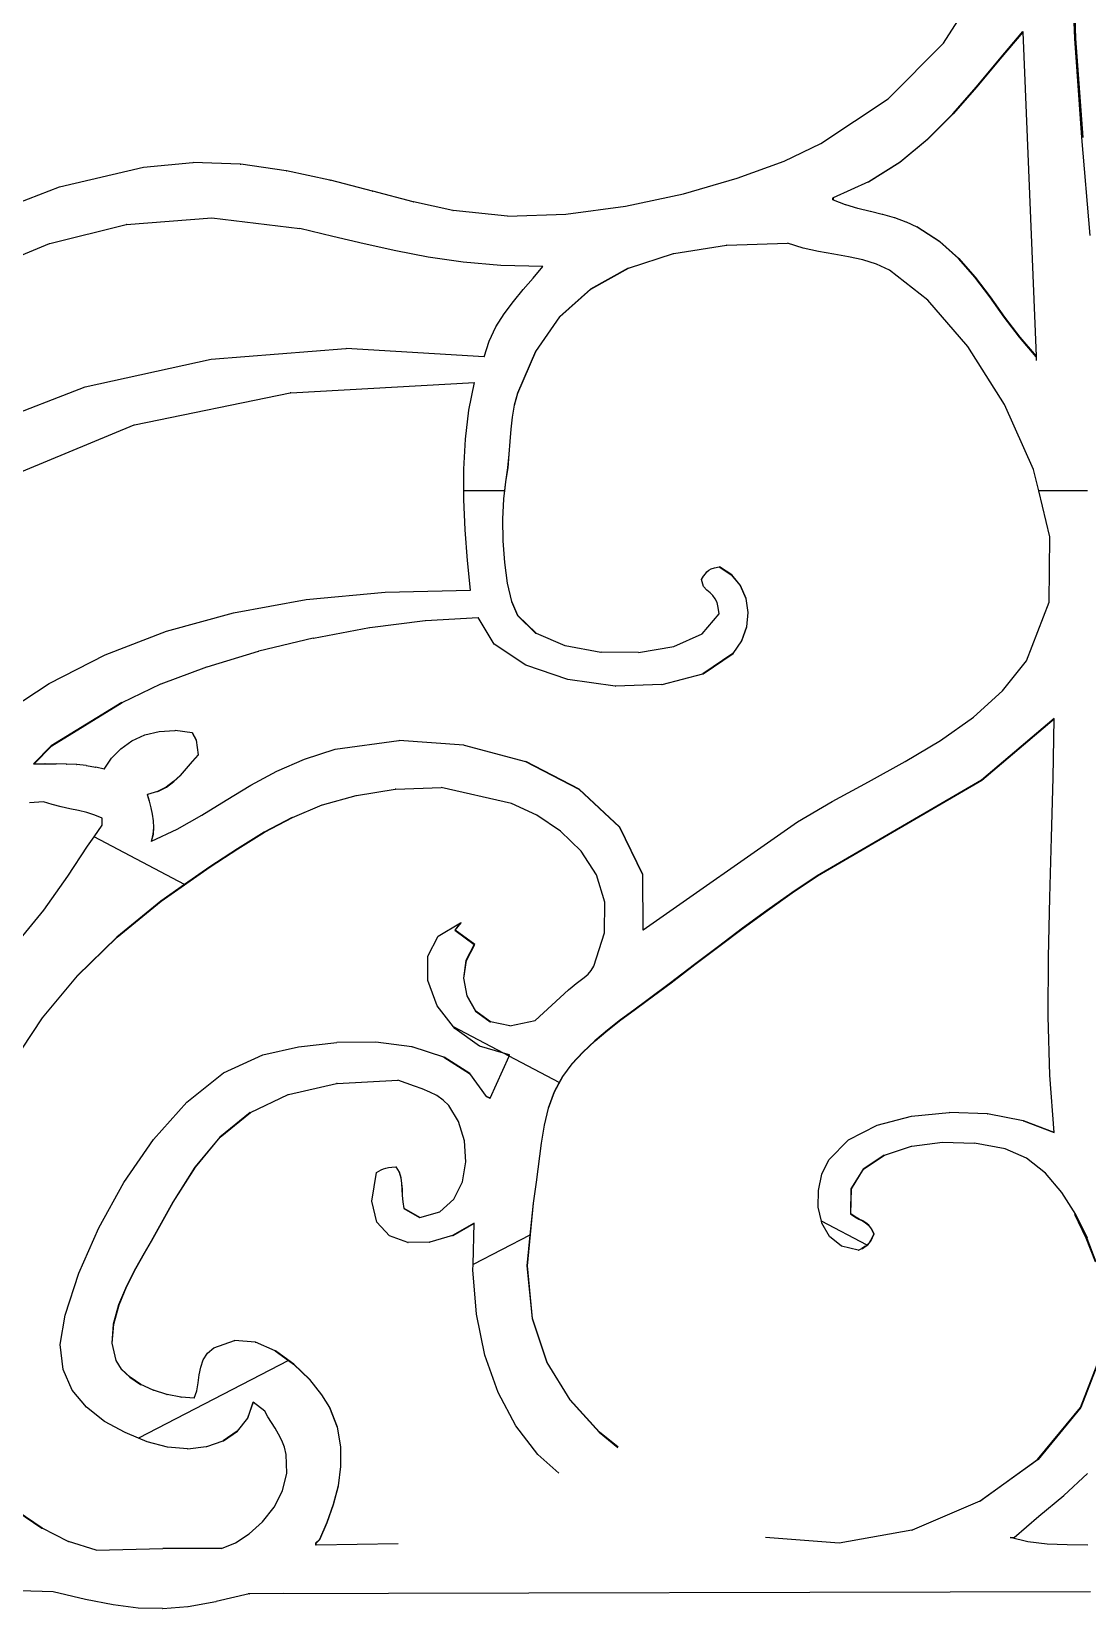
# Model space of a CAD drawing. Header units: inches. Extents: x 3672 to 10975, y -27382 to -746.
# Drawn here: x 6229.31 to 6237.86, y -26881.91 to -26869.14 of the extents above; entities that cross this region are included whole.
import ezdxf

# ---------------------------------------------------------------- set-up
doc = ezdxf.new("R2010")
doc.units = ezdxf.units.IN
doc.header["$LTSCALE"] = 17
doc.header["$MEASUREMENT"] = 0
doc.layers.add('25 BOT BAR', color=12, linetype='Continuous', lineweight=25)

# ---------------------------------------------------------------- blocks, each defined once
blk = doc.blocks.new('A$C261f3448')
for p, q in [((31.319, 17.401), (31.29, 18.202)), ((31.296, 18.202), (31.325, 17.401)), ((31.328, 17.401), (31.3, 18.202)), ((30.256, 17.362), (30.585, 17.878)), ((30.709, 17.232), (30.897, 17.456)), ((30.897, 17.453), (30.712, 17.232)), ((30.897, 17.456), (30.898, 17.454)), ((30.898, 17.454), (30.897, 17.453)), ((30.897, 17.453), (31.007, 14.827)), ((30.898, 17.454), (30.898, 17.454)), ((31.377, 16.599), (31.319, 17.401)), ((31.325, 17.401), (31.328, 17.401)), ((31.325, 17.401), (31.383, 16.599)), ((31.386, 16.599), (31.328, 17.401)), ((29.807, 16.913), (30.256, 17.362)), ((30.523, 17.008), (30.709, 17.232)), ((30.712, 17.232), (30.526, 17.008)), ((30.709, 17.232), (30.712, 17.232)), ((30.331, 16.79), (30.523, 17.008)), ((30.526, 17.008), (30.335, 16.79)), ((30.523, 17.008), (30.526, 17.008)), ((29.264, 16.549), (29.807, 16.913)), ((30.127, 16.585), (30.331, 16.79)), ((30.335, 16.79), (30.13, 16.585)), ((30.331, 16.79), (30.335, 16.79)), ((31.444, 15.804), (31.377, 16.599)), ((28.965, 16.408), (29.264, 16.549)), ((29.902, 16.399), (30.127, 16.585)), ((30.13, 16.585), (29.905, 16.399)), ((30.127, 16.585), (30.13, 16.585)), ((23.098, 16.198), (23.778, 16.358)), ((23.778, 16.358), (24.179, 16.397)), ((24.179, 16.397), (24.182, 16.397)), ((24.563, 16.383), (24.182, 16.397)), ((24.563, 16.383), (24.567, 16.383)), ((24.933, 16.33), (24.567, 16.383)), ((28.586, 16.269), (28.965, 16.408)), ((29.648, 16.239), (29.902, 16.399)), ((29.905, 16.399), (29.651, 16.239)), ((29.902, 16.399), (29.905, 16.399)), ((24.933, 16.33), (24.936, 16.33)), ((25.289, 16.253), (24.936, 16.33)), ((25.289, 16.253), (25.292, 16.253)), ((25.632, 16.165), (25.292, 16.253)), ((28.151, 16.144), (28.586, 16.269)), ((29.648, 16.239), (29.362, 16.11)), ((29.648, 16.239), (29.651, 16.239)), ((22.492, 15.966), (23.098, 16.198)), ((25.632, 16.165), (25.635, 16.165)), ((25.963, 16.078), (25.635, 16.165)), ((27.681, 16.043), (28.151, 16.144)), ((29.359, 16.095), (29.359, 16.11)), ((29.359, 16.11), (29.362, 16.11)), ((29.359, 16.095), (29.362, 16.095)), ((29.362, 16.11), (29.362, 16.095)), ((29.362, 16.095), (29.459, 16.057)), ((25.963, 16.078), (25.966, 16.078)), ((26.283, 16.007), (25.966, 16.078)), ((26.283, 16.007), (26.286, 16.007)), ((26.725, 15.963), (26.286, 16.007)), ((26.725, 15.963), (27.198, 15.979)), ((27.198, 15.979), (27.681, 16.043)), ((29.459, 16.057), (29.462, 16.057)), ((29.462, 16.057), (29.56, 16.027)), ((29.56, 16.027), (29.563, 16.027)), ((29.563, 16.027), (29.661, 16.002)), ((29.661, 16.002), (29.664, 16.002)), ((29.664, 16.002), (29.76, 15.977)), ((29.76, 15.977), (29.763, 15.977)), ((29.763, 15.977), (29.857, 15.95)), ((23.021, 15.74), (23.639, 15.894)), ((23.642, 15.894), (23.639, 15.894)), ((23.642, 15.894), (24.333, 15.949)), ((24.333, 15.949), (25.046, 15.861)), ((25.311, 15.798), (25.046, 15.861)), ((29.857, 15.95), (29.86, 15.95)), ((29.86, 15.95), (29.951, 15.917)), ((29.951, 15.917), (29.954, 15.917)), ((29.954, 15.917), (30.041, 15.875)), ((30.223, 15.756), (30.041, 15.875)), ((30.041, 15.875), (30.044, 15.875)), ((30.044, 15.875), (30.226, 15.756)), ((22.463, 15.509), (23.018, 15.74)), ((23.018, 15.74), (23.021, 15.74)), ((25.567, 15.737), (25.311, 15.798)), ((25.822, 15.68), (25.567, 15.737)), ((28.072, 15.659), (28.498, 15.726)), ((28.501, 15.726), (28.498, 15.726)), ((28.501, 15.726), (28.994, 15.744)), ((29.121, 15.704), (28.994, 15.744)), ((30.377, 15.619), (30.223, 15.756)), ((30.223, 15.756), (30.226, 15.756)), ((30.226, 15.756), (30.38, 15.619)), ((26.085, 15.63), (25.822, 15.68)), ((26.366, 15.59), (26.085, 15.63)), ((26.672, 15.563), (26.366, 15.59)), ((27.706, 15.541), (28.069, 15.659)), ((28.069, 15.659), (28.072, 15.659)), ((29.245, 15.676), (29.121, 15.704)), ((29.368, 15.654), (29.245, 15.676)), ((29.487, 15.633), (29.368, 15.654)), ((29.603, 15.607), (29.487, 15.633)), ((29.713, 15.573), (29.603, 15.607)), ((30.51, 15.469), (30.377, 15.619)), ((30.377, 15.619), (30.38, 15.619)), ((30.38, 15.619), (30.513, 15.469)), ((27.012, 15.553), (26.672, 15.563)), ((26.854, 15.367), (26.934, 15.46)), ((26.934, 15.46), (27.012, 15.553)), ((27.703, 15.541), (27.397, 15.371)), ((27.4, 15.371), (27.706, 15.541)), ((27.703, 15.541), (27.706, 15.541)), ((29.819, 15.524), (29.713, 15.573)), ((30.129, 15.282), (29.819, 15.524)), ((30.631, 15.309), (30.51, 15.469)), ((30.51, 15.469), (30.513, 15.469)), ((30.513, 15.469), (30.634, 15.309)), ((26.774, 15.272), (26.854, 15.367)), ((27.397, 15.371), (27.148, 15.147)), ((27.151, 15.147), (27.4, 15.371)), ((27.397, 15.371), (27.4, 15.371)), ((26.699, 15.172), (26.774, 15.272)), ((30.452, 14.907), (30.129, 15.282)), ((30.748, 15.145), (30.631, 15.309)), ((30.631, 15.309), (30.634, 15.309)), ((30.634, 15.309), (30.751, 15.145)), ((26.632, 15.065), (26.699, 15.172)), ((27.148, 15.147), (26.952, 14.866)), ((26.955, 14.866), (27.151, 15.147)), ((27.148, 15.147), (27.151, 15.147)), ((30.871, 14.981), (30.748, 15.145)), ((30.748, 15.145), (30.751, 15.145)), ((30.751, 15.145), (30.874, 14.981)), ((26.537, 14.822), (26.577, 14.949)), ((26.577, 14.949), (26.632, 15.065)), ((31.007, 14.823), (30.871, 14.981)), ((30.871, 14.981), (30.874, 14.981)), ((30.874, 14.981), (31.007, 14.827)), ((24.328, 14.805), (25.417, 14.889)), ((25.417, 14.889), (25.42, 14.889)), ((25.42, 14.889), (25.419, 14.889)), ((26.537, 14.822), (25.42, 14.889)), ((26.952, 14.866), (26.806, 14.529)), ((26.809, 14.529), (26.955, 14.866)), ((26.952, 14.866), (26.955, 14.866)), ((30.75, 14.438), (30.452, 14.907)), ((31.007, 14.827), (31.007, 14.823)), ((31.008, 14.821), (31.007, 14.823)), ((31.008, 14.792), (31.008, 14.821)), ((23.308, 14.581), (24.328, 14.805)), ((22.393, 14.227), (23.308, 14.581)), ((24.971, 14.532), (26.458, 14.616)), ((26.412, 14.391), (26.458, 14.616)), ((23.707, 14.271), (24.968, 14.532)), ((24.971, 14.532), (24.968, 14.532)), ((26.78, 14.432), (26.763, 14.335)), ((26.766, 14.335), (26.783, 14.432)), ((26.806, 14.529), (26.78, 14.432)), ((26.78, 14.432), (26.783, 14.432)), ((26.783, 14.432), (26.809, 14.529)), ((26.806, 14.529), (26.809, 14.529)), ((30.984, 13.911), (30.75, 14.438)), ((26.385, 14.156), (26.412, 14.391)), ((26.763, 14.335), (26.752, 14.237)), ((26.755, 14.237), (26.766, 14.335)), ((26.763, 14.335), (26.766, 14.335)), ((22.652, 13.836), (23.704, 14.271)), ((23.704, 14.271), (23.707, 14.271)), ((26.752, 14.237), (26.745, 14.137)), ((26.748, 14.137), (26.755, 14.237)), ((26.752, 14.237), (26.755, 14.237)), ((26.372, 13.914), (26.385, 14.156)), ((26.745, 14.137), (26.738, 14.034)), ((26.741, 14.034), (26.748, 14.137)), ((26.745, 14.137), (26.748, 14.137)), ((26.727, 13.925), (26.711, 13.811)), ((26.714, 13.811), (26.731, 13.925)), ((26.738, 14.034), (26.727, 13.925)), ((26.727, 13.925), (26.731, 13.925)), ((26.731, 13.925), (26.741, 14.034)), ((26.738, 14.034), (26.741, 14.034)), ((26.373, 13.737), (26.372, 13.914)), ((26.697, 13.672), (26.714, 13.811)), ((26.711, 13.811), (26.702, 13.737)), ((26.711, 13.811), (26.714, 13.811)), ((31.027, 13.737), (30.984, 13.911)), ((26.702, 13.737), (26.373, 13.737)), ((26.373, 13.668), (26.373, 13.737)), ((26.384, 13.421), (26.373, 13.668)), ((26.694, 13.672), (26.686, 13.509)), ((26.689, 13.509), (26.697, 13.672)), ((26.702, 13.737), (26.694, 13.672)), ((26.694, 13.672), (26.697, 13.672)), ((31.118, 13.365), (31.027, 13.737)), ((31.421, 13.737), (31.027, 13.737)), ((26.402, 13.175), (26.384, 13.421)), ((26.686, 13.509), (26.689, 13.509)), ((26.686, 13.509), (26.688, 13.334)), ((26.691, 13.334), (26.689, 13.509)), ((26.688, 13.334), (26.691, 13.334)), ((26.688, 13.334), (26.701, 13.157)), ((26.704, 13.157), (26.691, 13.334)), ((31.112, 12.836), (31.118, 13.365)), ((26.426, 12.933), (26.402, 13.175)), ((26.701, 13.157), (26.704, 13.157)), ((26.701, 13.157), (26.724, 12.99)), ((26.727, 12.99), (26.704, 13.157)), ((28.297, 13.021), (28.314, 13.046)), ((28.314, 13.046), (28.328, 13.066)), ((28.328, 13.066), (28.34, 13.083)), ((28.34, 13.083), (28.355, 13.096)), ((28.355, 13.096), (28.374, 13.106)), ((28.374, 13.106), (28.401, 13.115)), ((28.401, 13.115), (28.439, 13.123)), ((28.439, 13.123), (28.442, 13.123)), ((28.439, 13.123), (28.538, 13.058)), ((28.541, 13.058), (28.442, 13.123)), ((28.538, 13.058), (28.61, 12.97)), ((28.538, 13.058), (28.541, 13.058)), ((28.613, 12.97), (28.541, 13.058)), ((25.097, 12.857), (25.736, 12.918)), ((25.736, 12.918), (26.426, 12.933)), ((26.724, 12.99), (26.727, 12.99)), ((26.724, 12.99), (26.759, 12.843)), ((26.762, 12.843), (26.727, 12.99)), ((28.313, 12.962), (28.297, 13.021)), ((28.341, 12.934), (28.313, 12.962)), ((28.366, 12.911), (28.341, 12.934)), ((28.389, 12.889), (28.366, 12.911)), ((28.61, 12.97), (28.655, 12.866)), ((28.61, 12.97), (28.613, 12.97)), ((28.658, 12.866), (28.613, 12.97)), ((24.508, 12.751), (25.097, 12.857)), ((26.759, 12.843), (26.762, 12.843)), ((26.759, 12.843), (26.806, 12.728)), ((26.809, 12.728), (26.762, 12.843)), ((28.408, 12.864), (28.389, 12.889)), ((28.423, 12.834), (28.408, 12.864)), ((28.433, 12.794), (28.423, 12.834)), ((28.439, 12.743), (28.433, 12.794)), ((28.655, 12.866), (28.658, 12.866)), ((28.655, 12.866), (28.672, 12.752)), ((28.675, 12.752), (28.658, 12.866)), ((30.929, 12.362), (31.112, 12.836)), ((23.965, 12.602), (24.508, 12.751)), ((25.611, 12.63), (26.059, 12.687)), ((26.059, 12.687), (26.062, 12.687)), ((26.062, 12.687), (26.489, 12.713)), ((26.618, 12.495), (26.489, 12.713)), ((26.806, 12.728), (26.954, 12.584)), ((26.806, 12.728), (26.809, 12.728)), ((26.957, 12.584), (26.809, 12.728)), ((28.302, 12.581), (28.439, 12.743)), ((28.672, 12.752), (28.66, 12.636)), ((28.663, 12.636), (28.675, 12.752)), ((28.672, 12.752), (28.675, 12.752)), ((23.469, 12.411), (23.965, 12.602)), ((25.153, 12.546), (24.713, 12.439)), ((25.153, 12.546), (25.156, 12.546)), ((25.156, 12.546), (25.608, 12.63)), ((25.608, 12.63), (25.611, 12.63)), ((26.954, 12.584), (26.957, 12.584)), ((26.957, 12.584), (27.191, 12.485)), ((28.072, 12.478), (28.302, 12.581)), ((28.62, 12.523), (28.55, 12.421)), ((28.553, 12.421), (28.623, 12.523)), ((28.66, 12.636), (28.62, 12.523)), ((28.62, 12.523), (28.623, 12.523)), ((28.623, 12.523), (28.663, 12.636)), ((28.66, 12.636), (28.663, 12.636)), ((23.016, 12.179), (23.469, 12.411)), ((24.296, 12.313), (24.71, 12.439)), ((24.71, 12.439), (24.713, 12.439)), ((26.875, 12.325), (26.618, 12.495)), ((27.191, 12.485), (27.194, 12.485)), ((27.194, 12.485), (27.481, 12.432)), ((27.481, 12.432), (27.484, 12.432)), ((27.787, 12.429), (27.484, 12.432)), ((27.787, 12.429), (28.072, 12.478)), ((28.55, 12.421), (28.307, 12.256)), ((28.31, 12.256), (28.553, 12.421)), ((28.55, 12.421), (28.553, 12.421)), ((23.922, 12.174), (24.293, 12.313)), ((24.293, 12.313), (24.296, 12.313)), ((27.215, 12.21), (26.875, 12.325)), ((30.734, 12.119), (30.929, 12.362)), ((22.604, 11.908), (23.016, 12.179)), ((23.606, 12.025), (23.919, 12.174)), ((23.919, 12.174), (23.922, 12.174)), ((27.597, 12.156), (27.215, 12.21)), ((27.597, 12.156), (27.6, 12.156)), ((27.975, 12.17), (27.6, 12.156)), ((27.975, 12.17), (27.978, 12.17)), ((27.978, 12.17), (28.307, 12.256)), ((28.307, 12.256), (28.31, 12.256)), ((23.603, 12.025), (23.033, 11.674)), ((23.036, 11.674), (23.606, 12.025)), ((23.603, 12.025), (23.606, 12.025)), ((30.498, 11.906), (30.734, 12.119)), ((30.231, 11.717), (30.498, 11.906)), ((31.151, 11.894), (30.564, 11.396)), ((30.567, 11.396), (31.151, 11.891)), ((31.145, 11.414), (31.151, 11.891)), ((31.151, 11.891), (31.151, 11.894)), ((23.685, 11.713), (23.789, 11.761)), ((23.789, 11.761), (23.905, 11.79)), ((23.905, 11.79), (24.034, 11.796)), ((24.034, 11.796), (24.037, 11.796)), ((24.174, 11.777), (24.037, 11.796)), ((24.174, 11.777), (24.177, 11.777)), ((24.174, 11.777), (24.206, 11.718)), ((24.209, 11.718), (24.177, 11.777)), ((23.033, 11.674), (22.89, 11.528)), ((22.893, 11.528), (23.036, 11.674)), ((23.033, 11.674), (23.036, 11.674)), ((23.52, 11.572), (23.595, 11.649)), ((23.595, 11.649), (23.685, 11.713)), ((24.206, 11.718), (24.209, 11.718)), ((24.206, 11.718), (24.222, 11.601)), ((24.225, 11.601), (24.209, 11.718)), ((25.084, 11.566), (25.332, 11.645)), ((25.332, 11.645), (25.846, 11.715)), ((25.846, 11.715), (25.849, 11.715)), ((26.372, 11.679), (25.849, 11.715)), ((26.372, 11.679), (26.375, 11.679)), ((26.375, 11.679), (26.871, 11.546)), ((29.945, 11.545), (30.231, 11.717)), ((22.89, 11.528), (22.893, 11.528)), ((22.893, 11.528), (22.98, 11.528)), ((22.98, 11.528), (22.983, 11.528)), ((22.983, 11.528), (22.981, 11.528)), ((22.983, 11.528), (23.068, 11.528)), ((23.068, 11.528), (23.071, 11.528)), ((23.154, 11.525), (23.071, 11.528)), ((23.154, 11.525), (23.157, 11.525)), ((23.237, 11.521), (23.157, 11.525)), ((23.237, 11.521), (23.24, 11.521)), ((23.316, 11.513), (23.24, 11.521)), ((23.316, 11.513), (23.319, 11.513)), ((23.319, 11.513), (23.391, 11.501)), ((23.391, 11.501), (23.394, 11.501)), ((23.461, 11.484), (23.394, 11.501)), ((23.461, 11.484), (23.52, 11.572)), ((24.173, 11.545), (24.125, 11.489)), ((24.128, 11.489), (24.176, 11.545)), ((24.222, 11.601), (24.173, 11.545)), ((24.173, 11.545), (24.176, 11.545)), ((24.176, 11.545), (24.225, 11.601)), ((24.222, 11.601), (24.225, 11.601)), ((24.859, 11.467), (25.084, 11.566)), ((26.871, 11.546), (27.304, 11.321)), ((26.871, 11.546), (26.874, 11.546)), ((27.307, 11.321), (26.874, 11.546)), ((29.649, 11.382), (29.945, 11.545)), ((24.022, 11.383), (23.962, 11.339)), ((23.965, 11.339), (24.025, 11.383)), ((24.076, 11.434), (24.022, 11.383)), ((24.022, 11.383), (24.025, 11.383)), ((24.025, 11.383), (24.079, 11.434)), ((24.125, 11.489), (24.076, 11.434)), ((24.076, 11.434), (24.079, 11.434)), ((24.079, 11.434), (24.128, 11.489)), ((24.125, 11.489), (24.128, 11.489)), ((24.649, 11.354), (24.859, 11.467)), ((30.564, 11.396), (29.232, 10.62)), ((29.235, 10.62), (30.567, 11.396)), ((29.355, 11.222), (29.649, 11.382)), ((30.567, 11.396), (30.564, 11.396)), ((31.131, 10.93), (31.145, 11.414)), ((23.81, 11.279), (23.813, 11.279)), ((23.81, 11.279), (23.824, 11.224)), ((23.892, 11.304), (23.813, 11.279)), ((23.827, 11.224), (23.813, 11.279)), ((23.962, 11.339), (23.892, 11.304)), ((23.892, 11.304), (23.895, 11.304)), ((23.895, 11.304), (23.965, 11.339)), ((23.962, 11.339), (23.965, 11.339)), ((24.449, 11.234), (24.649, 11.354)), ((25.229, 11.195), (25.501, 11.272)), ((25.501, 11.272), (25.504, 11.272)), ((25.504, 11.272), (25.817, 11.321)), ((25.821, 11.321), (25.817, 11.321)), ((25.821, 11.321), (26.188, 11.337)), ((26.759, 11.206), (26.188, 11.337)), ((27.304, 11.321), (27.307, 11.321)), ((27.304, 11.321), (27.633, 11.014)), ((27.636, 11.014), (27.307, 11.321)), ((22.97, 11.22), (22.857, 11.212)), ((23.04, 11.197), (22.97, 11.22)), ((23.112, 11.179), (23.04, 11.197)), ((23.184, 11.164), (23.112, 11.179)), ((23.254, 11.149), (23.184, 11.164)), ((23.321, 11.133), (23.254, 11.149)), ((23.385, 11.113), (23.321, 11.133)), ((23.445, 11.088), (23.385, 11.113)), ((23.824, 11.224), (23.827, 11.224)), ((23.824, 11.224), (23.838, 11.171)), ((23.841, 11.171), (23.827, 11.224)), ((23.838, 11.171), (23.841, 11.171)), ((23.838, 11.171), (23.85, 11.119)), ((23.853, 11.119), (23.841, 11.171)), ((23.85, 11.119), (23.858, 11.066)), ((23.85, 11.119), (23.853, 11.119)), ((23.861, 11.066), (23.853, 11.119)), ((24.051, 10.999), (24.252, 11.113)), ((24.252, 11.113), (24.449, 11.234)), ((24.985, 11.094), (25.226, 11.195)), ((25.226, 11.195), (25.229, 11.195)), ((26.964, 11.112), (26.759, 11.206)), ((27.156, 10.983), (26.964, 11.112)), ((29.074, 11.059), (29.355, 11.222)), ((23.379, 10.936), (23.445, 11.03)), ((23.445, 11.03), (23.445, 11.088)), ((23.845, 10.9), (24.051, 10.999)), ((23.861, 11.012), (23.856, 10.957)), ((23.858, 11.066), (23.861, 11.012)), ((23.858, 11.066), (23.861, 11.066)), ((23.859, 10.957), (23.864, 11.012)), ((23.864, 11.012), (23.861, 11.066)), ((23.861, 11.012), (23.864, 11.012)), ((24.982, 11.094), (24.756, 10.974)), ((24.759, 10.974), (24.985, 11.094)), ((24.982, 11.094), (24.985, 11.094)), ((27.322, 10.821), (27.156, 10.983)), ((27.633, 11.014), (27.818, 10.631)), ((27.633, 11.014), (27.636, 11.014)), ((27.821, 10.631), (27.636, 11.014)), ((27.824, 10.183), (29.074, 11.059)), ((23.166, 10.618), (23.326, 10.861)), ((23.326, 10.861), (23.379, 10.936)), ((24.111, 10.549), (23.379, 10.936)), ((23.856, 10.957), (23.841, 10.898)), ((23.841, 10.898), (23.845, 10.9)), ((23.845, 10.9), (23.859, 10.957)), ((23.856, 10.957), (23.859, 10.957)), ((24.756, 10.974), (24.539, 10.839)), ((24.542, 10.839), (24.759, 10.974)), ((24.756, 10.974), (24.759, 10.974)), ((31.116, 10.445), (31.131, 10.93)), ((24.539, 10.839), (24.317, 10.693)), ((24.32, 10.693), (24.542, 10.839)), ((24.539, 10.839), (24.542, 10.839)), ((27.446, 10.629), (27.322, 10.821)), ((22.972, 10.342), (23.166, 10.618)), ((23.923, 10.416), (24.32, 10.693)), ((24.317, 10.693), (24.111, 10.549)), ((24.317, 10.693), (24.32, 10.693)), ((27.514, 10.408), (27.446, 10.629)), ((27.818, 10.631), (27.821, 10.181)), ((27.818, 10.631), (27.821, 10.631)), ((27.824, 10.183), (27.821, 10.631)), ((29.232, 10.62), (29.028, 10.483)), ((29.031, 10.483), (29.235, 10.62)), ((29.232, 10.62), (29.235, 10.62)), ((24.111, 10.549), (23.92, 10.416)), ((29.028, 10.483), (28.827, 10.341)), ((28.83, 10.341), (29.031, 10.483)), ((29.028, 10.483), (29.031, 10.483)), ((23.92, 10.416), (23.563, 10.125)), ((23.566, 10.125), (23.923, 10.416)), ((23.92, 10.416), (23.923, 10.416)), ((27.512, 10.16), (27.514, 10.408)), ((31.105, 9.961), (31.116, 10.445)), ((22.753, 10.075), (22.972, 10.342)), ((26.165, 10.133), (26.346, 10.239)), ((26.344, 10.236), (26.299, 10.181)), ((26.302, 10.181), (26.35, 10.239)), ((26.35, 10.239), (26.344, 10.236)), ((26.346, 10.239), (26.344, 10.236)), ((26.346, 10.239), (26.35, 10.239)), ((28.827, 10.341), (28.63, 10.196)), ((28.633, 10.196), (28.83, 10.341)), ((28.827, 10.341), (28.83, 10.341)), ((23.563, 10.125), (23.242, 9.812)), ((23.245, 9.812), (23.566, 10.125)), ((23.563, 10.125), (23.566, 10.125)), ((26.08, 9.969), (26.165, 10.133)), ((26.299, 10.181), (26.302, 10.181)), ((26.299, 10.181), (26.457, 10.064)), ((26.461, 10.064), (26.302, 10.181)), ((27.425, 9.888), (27.512, 10.16)), ((27.821, 10.181), (27.824, 10.183)), ((28.63, 10.196), (28.435, 10.049)), ((28.438, 10.049), (28.633, 10.196)), ((28.63, 10.196), (28.633, 10.196)), ((26.081, 9.772), (26.08, 9.969)), ((26.457, 10.064), (26.39, 9.936)), ((26.393, 9.936), (26.461, 10.064)), ((26.457, 10.064), (26.461, 10.064)), ((28.435, 10.049), (28.241, 9.902)), ((28.244, 9.902), (28.438, 10.049)), ((28.435, 10.049), (28.438, 10.049)), ((31.103, 9.481), (31.105, 9.961)), ((26.39, 9.936), (26.369, 9.792)), ((26.372, 9.792), (26.393, 9.936)), ((26.39, 9.936), (26.393, 9.936)), ((27.378, 9.823), (27.404, 9.854)), ((27.404, 9.854), (27.425, 9.888)), ((28.241, 9.902), (28.047, 9.755)), ((28.05, 9.755), (28.244, 9.902)), ((28.241, 9.902), (28.244, 9.902)), ((23.242, 9.812), (22.958, 9.47)), ((22.961, 9.47), (23.245, 9.812)), ((23.242, 9.812), (23.245, 9.812)), ((26.158, 9.568), (26.081, 9.772)), ((26.369, 9.792), (26.372, 9.792)), ((26.369, 9.792), (26.396, 9.649)), ((26.399, 9.649), (26.372, 9.792)), ((27.219, 9.698), (27.249, 9.723)), ((27.249, 9.723), (27.282, 9.748)), ((27.282, 9.748), (27.315, 9.772)), ((27.315, 9.772), (27.348, 9.796)), ((27.348, 9.796), (27.378, 9.823)), ((28.047, 9.755), (27.853, 9.61)), ((27.856, 9.61), (28.05, 9.755)), ((28.047, 9.755), (28.05, 9.755)), ((26.396, 9.649), (26.468, 9.525)), ((26.396, 9.649), (26.399, 9.649)), ((26.471, 9.525), (26.399, 9.649)), ((26.949, 9.449), (27.219, 9.698)), ((27.853, 9.61), (27.748, 9.533)), ((27.751, 9.533), (27.856, 9.61)), ((27.853, 9.61), (27.856, 9.61)), ((22.958, 9.47), (22.707, 9.091)), ((22.71, 9.091), (22.961, 9.47)), ((22.958, 9.47), (22.961, 9.47)), ((26.289, 9.399), (26.158, 9.568)), ((26.468, 9.525), (26.471, 9.525)), ((26.468, 9.525), (26.585, 9.439)), ((26.588, 9.439), (26.471, 9.525)), ((26.745, 9.407), (26.949, 9.449)), ((27.641, 9.454), (27.535, 9.371)), ((27.538, 9.371), (27.644, 9.454)), ((27.748, 9.533), (27.641, 9.454)), ((27.641, 9.454), (27.644, 9.454)), ((27.644, 9.454), (27.751, 9.533)), ((27.748, 9.533), (27.751, 9.533)), ((31.117, 9.007), (31.103, 9.481)), ((26.301, 9.383), (26.289, 9.399)), ((26.693, 9.185), (26.289, 9.399)), ((26.5, 9.242), (26.301, 9.383)), ((26.585, 9.439), (26.588, 9.439)), ((26.745, 9.407), (26.588, 9.439)), ((27.535, 9.371), (27.432, 9.284)), ((27.435, 9.284), (27.538, 9.371)), ((27.535, 9.371), (27.538, 9.371)), ((24.745, 9.171), (25.034, 9.236)), ((25.034, 9.236), (25.344, 9.271)), ((25.659, 9.273), (25.344, 9.271)), ((25.951, 9.235), (25.659, 9.273)), ((25.951, 9.235), (25.954, 9.235)), ((26.211, 9.152), (25.954, 9.235)), ((26.693, 9.185), (26.5, 9.242)), ((27.432, 9.284), (27.335, 9.193)), ((27.338, 9.193), (27.435, 9.284)), ((27.432, 9.284), (27.435, 9.284)), ((24.428, 9.025), (24.745, 9.171)), ((26.211, 9.152), (26.214, 9.152)), ((26.211, 9.152), (26.418, 9.02)), ((26.421, 9.02), (26.214, 9.152)), ((26.585, 8.821), (26.739, 9.161)), ((26.743, 9.171), (26.693, 9.185)), ((26.739, 9.161), (26.693, 9.185)), ((26.739, 9.161), (26.743, 9.171)), ((27.144, 8.947), (26.739, 9.161)), ((27.247, 9.097), (27.171, 8.995)), ((27.174, 8.995), (27.25, 9.097)), ((27.335, 9.193), (27.247, 9.097)), ((27.247, 9.097), (27.25, 9.097)), ((27.25, 9.097), (27.338, 9.193)), ((27.335, 9.193), (27.338, 9.193)), ((24.131, 8.788), (24.428, 9.025)), ((24.954, 8.851), (25.343, 8.94)), ((25.346, 8.94), (25.343, 8.94)), ((25.346, 8.94), (25.839, 8.966)), ((25.906, 8.941), (25.839, 8.966)), ((25.972, 8.918), (25.906, 8.941)), ((26.418, 9.02), (26.421, 9.02)), ((26.418, 9.02), (26.553, 8.834)), ((26.556, 8.834), (26.421, 9.02)), ((27.144, 8.947), (27.103, 8.872)), ((27.106, 8.872), (27.174, 8.995)), ((27.171, 8.995), (27.144, 8.947)), ((27.171, 8.995), (27.174, 8.995)), ((31.151, 8.543), (31.117, 9.007)), ((24.646, 8.703), (24.951, 8.851)), ((24.951, 8.851), (24.954, 8.851)), ((26.036, 8.895), (25.972, 8.918)), ((26.098, 8.87), (26.036, 8.895)), ((26.154, 8.841), (26.098, 8.87)), ((26.206, 8.805), (26.154, 8.841)), ((26.553, 8.834), (26.556, 8.834)), ((26.585, 8.821), (26.556, 8.834)), ((26.556, 8.834), (26.584, 8.819)), ((26.584, 8.819), (26.585, 8.821)), ((27.103, 8.872), (27.055, 8.74)), ((27.058, 8.74), (27.106, 8.872)), ((27.103, 8.872), (27.106, 8.872)), ((23.86, 8.485), (24.131, 8.788)), ((24.643, 8.703), (24.398, 8.505)), ((24.401, 8.505), (24.646, 8.703)), ((24.643, 8.703), (24.646, 8.703)), ((26.251, 8.761), (26.206, 8.805)), ((26.33, 8.632), (26.251, 8.761)), ((27.055, 8.74), (27.022, 8.601)), ((27.025, 8.601), (27.058, 8.74)), ((27.055, 8.74), (27.058, 8.74)), ((29.997, 8.674), (30.301, 8.704)), ((30.301, 8.704), (30.304, 8.704)), ((30.609, 8.692), (30.304, 8.704)), ((30.609, 8.692), (30.612, 8.692)), ((30.9, 8.637), (30.612, 8.692)), ((26.377, 8.475), (26.33, 8.632)), ((27.022, 8.601), (26.998, 8.455)), ((27.002, 8.455), (27.025, 8.601)), ((27.022, 8.601), (27.025, 8.601)), ((29.488, 8.483), (29.719, 8.601)), ((29.719, 8.601), (29.997, 8.674)), ((30.9, 8.637), (30.903, 8.637)), ((31.151, 8.543), (30.903, 8.637)), ((30.903, 8.637), (31.151, 8.541)), ((23.621, 8.138), (23.86, 8.485)), ((24.398, 8.505), (24.196, 8.261)), ((24.199, 8.261), (24.401, 8.505)), ((24.398, 8.505), (24.401, 8.505)), ((26.389, 8.306), (26.377, 8.475)), ((26.998, 8.455), (26.959, 8.139)), ((26.962, 8.139), (27.002, 8.455)), ((26.998, 8.455), (27.002, 8.455)), ((29.327, 8.322), (29.488, 8.483)), ((29.778, 8.359), (29.996, 8.431)), ((29.996, 8.431), (29.999, 8.431)), ((29.999, 8.431), (30.247, 8.463)), ((30.247, 8.463), (30.506, 8.455)), ((30.754, 8.41), (30.506, 8.455)), ((31.151, 8.541), (31.151, 8.543)), ((26.362, 8.144), (26.389, 8.306)), ((29.272, 8.206), (29.327, 8.322)), ((29.775, 8.359), (29.605, 8.244)), ((29.608, 8.244), (29.778, 8.359)), ((29.775, 8.359), (29.778, 8.359)), ((30.927, 8.334), (30.754, 8.41)), ((31.081, 8.212), (30.927, 8.334)), ((24.196, 8.261), (24.017, 7.978)), ((24.02, 7.978), (24.199, 8.261)), ((24.196, 8.261), (24.199, 8.261)), ((25.627, 7.985), (25.665, 8.219)), ((25.665, 8.219), (25.685, 8.23)), ((25.685, 8.23), (25.703, 8.24)), ((25.703, 8.24), (25.721, 8.247)), ((25.721, 8.247), (25.74, 8.253)), ((25.74, 8.253), (25.762, 8.258)), ((25.762, 8.258), (25.789, 8.261)), ((25.789, 8.261), (25.823, 8.263)), ((25.823, 8.263), (25.826, 8.263)), ((25.823, 8.263), (25.848, 8.22)), ((25.851, 8.22), (25.826, 8.263)), ((25.848, 8.22), (25.851, 8.22)), ((25.848, 8.22), (25.862, 8.176)), ((25.865, 8.176), (25.851, 8.22)), ((25.862, 8.176), (25.869, 8.13)), ((25.862, 8.176), (25.865, 8.176)), ((25.872, 8.13), (25.865, 8.176)), ((29.243, 8.073), (29.272, 8.206)), ((29.605, 8.244), (29.507, 8.086)), ((29.51, 8.086), (29.608, 8.244)), ((29.605, 8.244), (29.608, 8.244)), ((31.215, 8.057), (31.081, 8.212)), ((23.418, 7.77), (23.621, 8.138)), ((25.869, 8.13), (25.872, 8.13)), ((25.869, 8.13), (25.872, 8.083)), ((25.875, 8.083), (25.872, 8.13)), ((25.872, 8.083), (25.875, 8.083)), ((25.872, 8.083), (25.874, 8.033)), ((25.877, 8.033), (25.875, 8.083)), ((26.293, 8.003), (26.362, 8.144)), ((26.959, 8.139), (26.933, 7.97)), ((26.936, 7.97), (26.962, 8.139)), ((26.959, 8.139), (26.962, 8.139)), ((29.242, 7.937), (29.243, 8.073)), ((29.507, 8.086), (29.502, 7.883)), ((29.505, 7.883), (29.51, 8.086)), ((29.507, 8.086), (29.51, 8.086)), ((31.328, 7.878), (31.215, 8.057)), ((24.017, 7.978), (23.841, 7.663)), ((23.844, 7.663), (24.02, 7.978)), ((24.017, 7.978), (24.02, 7.978)), ((25.668, 7.815), (25.627, 7.985)), ((25.874, 8.033), (25.878, 7.981)), ((25.874, 8.033), (25.877, 8.033)), ((25.881, 7.981), (25.877, 8.033)), ((25.878, 7.981), (25.887, 7.926)), ((25.878, 7.981), (25.881, 7.981)), ((25.89, 7.926), (25.881, 7.981)), ((25.887, 7.926), (26.013, 7.853)), ((25.887, 7.926), (25.89, 7.926)), ((26.016, 7.854), (25.89, 7.926)), ((26.178, 7.901), (26.293, 8.003)), ((26.887, 7.463), (26.936, 7.97)), ((26.933, 7.97), (26.908, 7.712)), ((26.933, 7.97), (26.936, 7.97)), ((29.267, 7.825), (29.242, 7.937)), ((25.771, 7.705), (25.668, 7.815)), ((26.013, 7.853), (26.016, 7.854)), ((26.016, 7.854), (26.178, 7.901)), ((26.457, 7.809), (26.28, 7.708)), ((26.283, 7.708), (26.457, 7.808)), ((26.448, 7.473), (26.457, 7.808)), ((26.457, 7.808), (26.457, 7.809)), ((29.271, 7.808), (29.267, 7.825)), ((29.637, 7.63), (29.267, 7.825)), ((29.333, 7.699), (29.271, 7.808)), ((29.502, 7.883), (29.505, 7.883)), ((29.502, 7.883), (29.539, 7.859)), ((29.542, 7.859), (29.505, 7.883)), ((29.539, 7.859), (29.542, 7.859)), ((29.539, 7.859), (29.571, 7.841)), ((29.574, 7.841), (29.542, 7.859)), ((29.571, 7.841), (29.574, 7.841)), ((29.571, 7.841), (29.6, 7.827)), ((29.603, 7.827), (29.574, 7.841)), ((29.6, 7.827), (29.603, 7.827)), ((29.6, 7.827), (29.625, 7.811)), ((29.628, 7.811), (29.603, 7.827)), ((29.625, 7.811), (29.628, 7.811)), ((29.625, 7.811), (29.648, 7.791)), ((29.651, 7.791), (29.628, 7.811)), ((29.648, 7.791), (29.651, 7.791)), ((29.648, 7.791), (29.67, 7.762)), ((29.673, 7.762), (29.651, 7.791)), ((31.319, 7.878), (31.322, 7.878)), ((31.412, 7.687), (31.319, 7.878)), ((31.322, 7.878), (31.416, 7.687)), ((31.422, 7.687), (31.328, 7.878)), ((23.257, 7.403), (23.418, 7.77)), ((23.841, 7.663), (23.785, 7.565)), ((23.788, 7.565), (23.844, 7.663)), ((23.841, 7.663), (23.844, 7.663)), ((25.919, 7.652), (25.771, 7.705)), ((26.28, 7.708), (26.098, 7.654)), ((26.28, 7.708), (26.283, 7.708)), ((26.908, 7.712), (26.448, 7.473)), ((26.908, 7.712), (26.884, 7.463)), ((29.43, 7.622), (29.333, 7.699)), ((29.666, 7.667), (29.653, 7.648)), ((29.656, 7.648), (29.669, 7.667)), ((29.678, 7.691), (29.666, 7.667)), ((29.666, 7.667), (29.669, 7.667)), ((29.669, 7.667), (29.681, 7.691)), ((29.67, 7.762), (29.673, 7.762)), ((29.67, 7.762), (29.692, 7.722)), ((29.695, 7.722), (29.673, 7.762)), ((29.692, 7.722), (29.678, 7.691)), ((29.678, 7.691), (29.681, 7.691)), ((29.681, 7.691), (29.695, 7.722)), ((29.692, 7.722), (29.695, 7.722)), ((31.412, 7.687), (31.416, 7.687)), ((31.486, 7.495), (31.412, 7.687)), ((31.416, 7.687), (31.489, 7.495)), ((23.785, 7.565), (23.715, 7.442)), ((23.718, 7.442), (23.788, 7.565)), ((23.785, 7.565), (23.788, 7.565)), ((25.919, 7.652), (25.922, 7.652)), ((26.095, 7.654), (25.922, 7.652)), ((26.095, 7.654), (26.098, 7.654)), ((29.565, 7.59), (29.43, 7.622)), ((29.565, 7.59), (29.568, 7.59)), ((29.566, 7.59), (29.568, 7.59)), ((29.568, 7.59), (29.596, 7.604)), ((29.62, 7.618), (29.596, 7.604)), ((29.596, 7.604), (29.599, 7.604)), ((29.599, 7.604), (29.623, 7.618)), ((29.637, 7.63), (29.62, 7.618)), ((29.62, 7.618), (29.623, 7.618)), ((29.623, 7.618), (29.642, 7.632)), ((29.639, 7.632), (29.637, 7.63)), ((29.653, 7.648), (29.639, 7.632)), ((29.639, 7.632), (29.642, 7.632)), ((29.642, 7.632), (29.656, 7.648)), ((29.653, 7.648), (29.656, 7.648)), ((23.715, 7.442), (23.642, 7.299)), ((23.645, 7.299), (23.718, 7.442)), ((23.715, 7.442), (23.718, 7.442)), ((26.446, 7.429), (26.448, 7.473)), ((26.476, 7.071), (26.446, 7.429)), ((26.884, 7.463), (26.887, 7.463)), ((26.884, 7.463), (26.925, 7.037)), ((26.928, 7.037), (26.887, 7.463)), ((23.144, 7.063), (23.257, 7.403)), ((23.642, 7.299), (23.578, 7.146)), ((23.581, 7.146), (23.645, 7.299)), ((23.642, 7.299), (23.645, 7.299)), ((23.106, 6.825), (23.144, 7.063)), ((23.578, 7.146), (23.535, 6.989)), ((23.538, 6.989), (23.581, 7.146)), ((23.578, 7.146), (23.581, 7.146)), ((26.544, 6.739), (26.476, 7.071)), ((26.925, 7.037), (26.928, 7.037)), ((26.925, 7.037), (27.045, 6.679)), ((27.048, 6.679), (26.928, 7.037)), ((23.535, 6.989), (23.523, 6.837)), ((23.527, 6.837), (23.538, 6.989)), ((23.535, 6.989), (23.538, 6.989)), ((23.129, 6.623), (23.106, 6.825)), ((23.523, 6.837), (23.527, 6.837)), ((23.523, 6.837), (23.556, 6.697)), ((23.559, 6.697), (23.527, 6.837)), ((24.297, 6.755), (24.349, 6.799)), ((24.349, 6.799), (24.516, 6.859)), ((24.516, 6.859), (24.519, 6.859)), ((24.684, 6.844), (24.519, 6.859)), ((24.684, 6.844), (24.687, 6.844)), ((24.846, 6.773), (24.687, 6.844)), ((24.846, 6.773), (24.849, 6.773)), ((24.846, 6.773), (24.952, 6.697)), ((24.997, 6.666), (24.849, 6.773)), ((31.365, 6.315), (31.552, 6.795)), ((31.555, 6.795), (31.368, 6.315)), ((23.556, 6.697), (23.559, 6.697)), ((23.556, 6.697), (23.599, 6.625)), ((23.602, 6.625), (23.559, 6.697)), ((24.952, 6.697), (23.739, 6.067)), ((24.231, 6.58), (24.243, 6.643)), ((24.243, 6.643), (24.263, 6.702)), ((24.263, 6.702), (24.297, 6.755)), ((24.952, 6.697), (24.994, 6.666)), ((24.994, 6.666), (24.997, 6.666)), ((24.994, 6.666), (25.122, 6.542)), ((25.125, 6.542), (24.997, 6.666)), ((26.651, 6.437), (26.544, 6.739)), ((27.045, 6.679), (27.048, 6.679)), ((27.045, 6.679), (27.23, 6.377)), ((27.233, 6.377), (27.048, 6.679)), ((23.203, 6.455), (23.129, 6.623)), ((23.599, 6.625), (23.602, 6.625)), ((23.599, 6.625), (23.668, 6.56)), ((23.671, 6.56), (23.602, 6.625)), ((23.668, 6.56), (23.756, 6.503)), ((23.668, 6.56), (23.671, 6.56)), ((23.759, 6.503), (23.671, 6.56)), ((24.21, 6.451), (24.222, 6.515)), ((24.222, 6.515), (24.231, 6.58)), ((25.122, 6.542), (25.125, 6.542)), ((25.122, 6.542), (25.221, 6.419)), ((25.224, 6.419), (25.125, 6.542)), ((23.318, 6.317), (23.203, 6.455)), ((23.756, 6.503), (23.759, 6.503)), ((23.858, 6.456), (23.759, 6.503)), ((23.858, 6.456), (23.861, 6.456)), ((23.968, 6.42), (23.861, 6.456)), ((23.968, 6.42), (23.971, 6.42)), ((24.081, 6.398), (23.971, 6.42)), ((24.081, 6.398), (24.084, 6.398)), ((24.19, 6.39), (24.084, 6.398)), ((24.19, 6.39), (24.21, 6.451)), ((25.221, 6.419), (25.284, 6.316)), ((25.221, 6.419), (25.224, 6.419)), ((25.287, 6.316), (25.224, 6.419)), ((26.794, 6.168), (26.651, 6.437)), ((23.464, 6.203), (23.318, 6.317)), ((24.666, 6.36), (24.62, 6.228)), ((24.623, 6.228), (24.668, 6.358)), ((24.668, 6.358), (24.666, 6.36)), ((24.761, 6.287), (24.668, 6.358)), ((24.787, 6.239), (24.761, 6.287)), ((25.284, 6.316), (25.287, 6.316)), ((25.284, 6.316), (25.346, 6.156)), ((25.349, 6.156), (25.287, 6.316)), ((27.23, 6.377), (27.233, 6.377)), ((27.23, 6.377), (27.469, 6.116)), ((27.472, 6.116), (27.233, 6.377)), ((31.018, 5.894), (31.365, 6.315)), ((31.368, 6.315), (31.021, 5.894)), ((31.365, 6.315), (31.368, 6.315)), ((23.631, 6.112), (23.464, 6.203)), ((24.62, 6.228), (24.537, 6.123)), ((24.54, 6.123), (24.623, 6.228)), ((24.62, 6.228), (24.623, 6.228)), ((24.815, 6.193), (24.787, 6.239)), ((24.845, 6.147), (24.815, 6.193)), ((24.873, 6.099), (24.845, 6.147)), ((25.346, 6.156), (25.349, 6.156)), ((25.346, 6.156), (25.374, 5.996)), ((25.377, 5.996), (25.349, 6.156)), ((26.973, 5.936), (26.794, 6.168)), ((23.739, 6.067), (23.631, 6.112)), ((23.81, 6.038), (23.739, 6.067)), ((23.974, 5.994), (23.81, 6.038)), ((24.291, 5.999), (24.424, 6.046)), ((24.537, 6.123), (24.424, 6.046)), ((24.424, 6.046), (24.427, 6.046)), ((24.427, 6.046), (24.54, 6.123)), ((24.537, 6.123), (24.54, 6.123)), ((24.898, 6.049), (24.873, 6.099)), ((24.92, 5.995), (24.898, 6.049)), ((27.469, 6.116), (27.472, 6.116)), ((27.469, 6.116), (27.62, 5.992)), ((27.622, 5.993), (27.472, 6.116)), ((24.136, 5.981), (23.974, 5.994)), ((24.136, 5.981), (24.139, 5.981)), ((24.137, 5.981), (24.139, 5.981)), ((24.139, 5.981), (24.288, 5.999)), ((24.288, 5.999), (24.291, 5.999)), ((24.935, 5.936), (24.92, 5.995)), ((24.941, 5.785), (24.935, 5.936)), ((25.374, 5.996), (25.375, 5.837)), ((25.374, 5.996), (25.377, 5.996)), ((25.378, 5.837), (25.377, 5.996)), ((27.143, 5.784), (26.973, 5.936)), ((30.55, 5.556), (31.018, 5.894)), ((31.021, 5.894), (30.553, 5.556)), ((31.018, 5.894), (31.021, 5.894)), ((24.905, 5.641), (24.941, 5.785)), ((25.375, 5.837), (25.354, 5.681)), ((25.357, 5.681), (25.378, 5.837)), ((25.375, 5.837), (25.378, 5.837)), ((31.229, 5.604), (31.422, 5.78)), ((24.836, 5.508), (24.905, 5.641)), ((25.354, 5.681), (25.315, 5.53)), ((25.318, 5.53), (25.357, 5.681)), ((25.354, 5.681), (25.357, 5.681)), ((24.744, 5.39), (24.836, 5.508)), ((25.315, 5.53), (25.263, 5.385)), ((25.266, 5.385), (25.318, 5.53)), ((25.315, 5.53), (25.318, 5.53)), ((30.55, 5.556), (30.003, 5.322)), ((30.55, 5.556), (30.553, 5.556)), ((31.027, 5.436), (31.229, 5.604)), ((22.754, 5.475), (22.955, 5.338)), ((22.958, 5.338), (22.757, 5.475)), ((24.636, 5.292), (24.744, 5.39)), ((25.263, 5.385), (25.205, 5.248)), ((25.208, 5.248), (25.266, 5.385)), ((25.263, 5.385), (25.266, 5.385)), ((30.828, 5.262), (31.027, 5.436)), ((22.955, 5.338), (22.958, 5.338)), ((23.17, 5.231), (22.958, 5.338)), ((24.523, 5.219), (24.636, 5.292)), ((25.205, 5.248), (25.173, 5.218)), ((25.176, 5.218), (25.208, 5.248)), ((25.205, 5.248), (25.208, 5.248)), ((29.41, 5.217), (28.814, 5.262)), ((30, 5.322), (29.41, 5.217)), ((30, 5.322), (30.003, 5.322)), ((30.938, 5.227), (30.796, 5.262)), ((30.796, 5.262), (30.828, 5.262)), ((23.17, 5.231), (23.173, 5.231)), ((23.397, 5.16), (23.173, 5.231)), ((23.397, 5.16), (23.936, 5.174)), ((24.412, 5.174), (23.936, 5.174)), ((24.412, 5.174), (24.523, 5.219)), ((25.173, 5.218), (25.173, 5.204)), ((25.173, 5.218), (25.176, 5.218)), ((25.173, 5.204), (25.176, 5.204)), ((25.176, 5.204), (25.176, 5.218)), ((25.176, 5.204), (25.84, 5.214)), ((31.095, 5.21), (30.938, 5.227)), ((31.258, 5.204), (31.095, 5.21)), ((31.424, 5.202), (31.258, 5.204)), ((23.048, 4.823), (21.986, 4.852)), ((23.311, 4.761), (23.048, 4.823)), ((23.535, 4.717), (23.311, 4.761)), ((24.14, 4.705), (24.365, 4.745)), ((24.365, 4.745), (24.368, 4.745)), ((24.634, 4.808), (24.368, 4.745)), ((31.446, 4.823), (24.628, 4.808)), ((24.634, 4.808), (24.637, 4.808)), ((24.912, 4.809), (24.637, 4.808)), ((23.737, 4.692), (23.535, 4.717)), ((23.933, 4.688), (23.737, 4.692)), ((23.933, 4.688), (23.936, 4.688)), ((23.936, 4.688), (24.137, 4.705)), ((24.137, 4.705), (24.14, 4.705))]:
    blk.add_line(p, q)

msp = doc.modelspace()

# ---------------------------------------------------------------- block references
at = {"layer": '25 BOT BAR'}
msp.add_blockref('A$C261f3448', (6206.438, -26886.596), dxfattribs=at)

doc.saveas('drawing.dxf')
